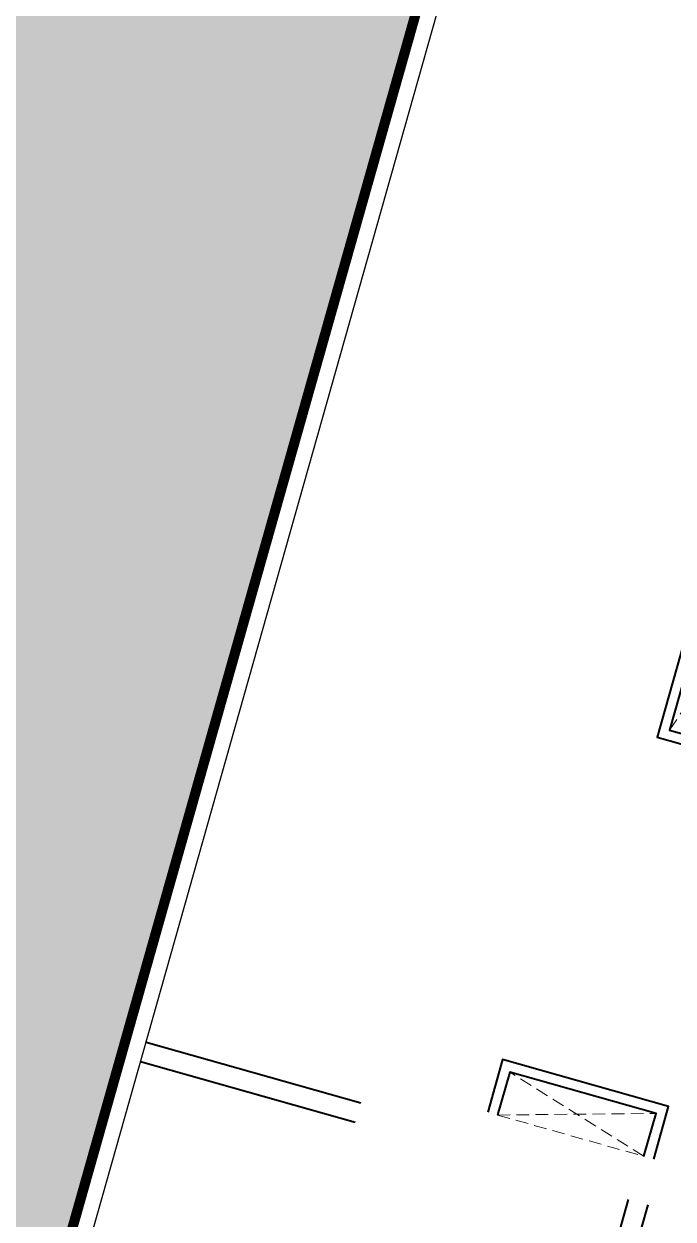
# Model space of a CAD drawing. Header units: millimetres. Extents: x -1307397 to 11565522512, y -626897 to 1138105.
# Drawn here: x 179261 to 185661, y 153094 to 164880 of the extents above; entities that cross this region are included whole.
import ezdxf

# ---------------------------------------------------------------- set-up
doc = ezdxf.new("R2010")
doc.units = ezdxf.units.MM
doc.header["$MEASUREMENT"] = 0
doc.linetypes.add('HIDDEN', pattern=[0.375, 0.25, -0.125])
doc.linetypes.add('Xref_NT1+NT2_MBDV Cot vach_220729$0$CENTERX2', pattern=[4, 2.5, -0.5, 0.5, -0.5])
for name, color, linetype in [('ccu12-Thay', 7, 'Continuous'), ('KT-Net manh', 139, 'Continuous'), ('KT-Tuong', 1, 'Continuous')]:
    doc.layers.add(name, color=color, linetype=linetype)
doc.layers.add('KT-Net cat', color=1, linetype='Continuous', lineweight=40)
doc.layers.add('SPE-MEP-HVAC', color=140, linetype='Continuous', lineweight=0)

# ---------------------------------------------------------------- blocks, each defined once
blk = doc.blocks.new('*U267')
at = {"linetype": 'HIDDEN', "ltscale": 500}
for p, q in [((202, 1550), (0, 0)), ((-403, 177), (605, 1373))]:
    blk.add_line(p, q, dxfattribs=at)
blk.add_lwpolyline([(-403, 177), (202, 1550), (605, 1373), (0, 0)], close=True, dxfattribs=at)
blk = doc.blocks.new('*U268')
at = {"linetype": 'HIDDEN', "ltscale": 500}
for p, q in [((-2281, 2065), (0, 0)), ((-2672, 1177), (391, 888))]:
    blk.add_line(p, q, dxfattribs=at)
blk.add_lwpolyline([(-2672, 1177), (-2281, 2065), (391, 888), (0, 0)], close=True, dxfattribs=at)
blk = doc.blocks.new('A$C99b0a125')
at = {"layer": 'KT-Net cat', "elevation": 0}
for points in [[(6803, 61217), (5869, 61481), (5021, 58478), (5954, 58214)], [(6775, 61121), (5938, 61357), (5144, 58547), (5981, 58311)], [(4988, 54315), (5134, 54835), (3498, 55297), (3352, 54778)], [(4891, 54343), (5011, 54766), (3568, 55174), (3448, 54751)]]:
    blk.add_lwpolyline(points, dxfattribs=at)
at = {"layer": 'SPE-MEP-HVAC', "linetype": 'HIDDEN', "ltscale": 1000, "xscale": -1, "rotation": 230.4488267378189}
for name, p in [('*U268', (5938, 61357)), ('*U267', (3568, 55174))]:
    blk.add_blockref(name, p, dxfattribs=at)

msp = doc.modelspace()

# ---------------------------------------------------------------- hatches: boundary and pattern name
at = {"layer": 'KT-Net manh'}
h = msp.add_hatch(dxfattribs=at)
h.set_pattern_fill('AR-PARQ1', color=256, scale=100)
h.set_pattern_definition([(90, (222978, 18737), (-1200, 1200), [1200, -1200]), (90, (223178, 18737), (-1200, 1200), [1200, -1200]), (90, (223378, 18737), (-1200, 1200), [1200, -1200]), (90, (223578, 18737), (-1200, 1200), [1200, -1200]), (90, (223778, 18737), (-1200, 1200), [1200, -1200]), (90, (223978, 18737), (-1200, 1200), [1200, -1200]), (90, (224178, 18737), (-1200, 1200), [1200, -1200]), (0, (222978, 19937), (1200, -1200), [1200, -1200]), (0, (222978, 20137), (1200, -1200), [1200, -1200]), (0, (222978, 20337), (1200, -1200), [1200, -1200]), (0, (222978, 20537), (1200, -1200), [1200, -1200]), (0, (222978, 20737), (1200, -1200), [1200, -1200]), (0, (222978, 20937), (1200, -1200), [1200, -1200]), (0, (222978, 21137), (1200, -1200), [1200, -1200])])
edge = h.paths.add_edge_path()
edge.add_line((191573.2, 168424.2), (184648.7, 170378.2))
edge.add_line((184648.7, 170378.2), (181355.5, 158723.9))
edge.add_line((181355.5, 158723.9), (180757, 156605.9))
edge.add_line((180757, 156605.9), (177864.8, 146370.8))
edge.add_line((177864.8, 146370.8), (177864.8, 146370.8))
edge.add_line((177864.8, 146370.8), (171982.3, 125552.7))
edge.add_line((171982.3, 125552.7), (175494.7, 124560.2))
edge.add_line((175494.7, 124560.2), (175168.4, 123405.4))
edge.add_line((175168.4, 123405.4), (166557.5, 125838.6))
edge.add_line((166557.5, 125838.6), (167080.2, 127688.4))
edge.add_line((167080.2, 127688.4), (166858.9, 128305.5))
edge.add_line((166858.9, 128305.5), (172092.6, 146973))
edge.add_line((172092.6, 146973), (172107, 146969))
edge.add_line((172107, 146969), (180119.4, 175284.7))
edge.add_line((180119.4, 175284.7), (180094.6, 175291.6))
edge.add_line((180094.6, 175291.6), (180169.5, 175480.5))
edge.add_arc((185288.3, 172961.4), 5705.1, 23.03514, 153.79635, ccw=False)
edge.add_line((190538.5, 175193.8), (191909.3, 169585.5))
edge.add_line((191909.3, 169585.5), (192235.9, 168236.9))
edge.add_line((192235.9, 168236.9), (191573.2, 168424.2))
h.paths.add_polyline_path([(179453.8, 167439.4), (182340, 166623.7), (182217.6, 166190.8), (179331.4, 167006.4)], flags=16)
h.paths.add_polyline_path([(176299.5, 156276.5), (179185.7, 155460.8), (179063.3, 155027.9), (176177.1, 155843.5)], flags=16)
h.paths.add_polyline_path([(173933.7, 147904.3), (176819.9, 147088.7), (176697.6, 146655.7), (173811.4, 147471.3)], flags=16)
h.paths.add_polyline_path([(171568, 139532.2), (174454.2, 138716.5), (174331.9, 138283.6), (171445.6, 139099.1)], flags=16)
h.paths.add_polyline_path([(169202.2, 131160), (172088.5, 130344.3), (171966.1, 129911.4), (169079.9, 130726.9)], flags=16)

# ---------------------------------------------------------------- linework, layer by layer
at = {"layer": 'KT-Net cat'}
for p, q in [((180273.2, 154893.8), (180273.2, 154893.8)), ((180465.7, 154839.5), (182582.8, 154241.2)), ((180411.3, 154647), (182528.4, 154048.8)), ((184341.9, 150169.5), (185222.9, 153287.4)), ((184534.3, 150115.1), (185415.4, 153233))]:
    msp.add_line(p, q, dxfattribs=at)
at = {"layer": 'KT-Net manh', "color": 3, "linetype": 'Xref_NT1+NT2_MBDV Cot vach_220729$0$CENTERX2', "ltscale": 2, "const_width": 100, "elevation": 0}
msp.add_lwpolyline([(191573.2, 168424.2), (184648.7, 170378.2), (181355.5, 158723.9), (180757, 156605.9), (177864.8, 146370.8), (177864.8, 146370.8), (171982.3, 125552.7), (175494.7, 124560.2), (175168.4, 123405.4), (166557.5, 125838.6), (167080.2, 127688.4), (166858.9, 128305.5), (172092.6, 146973), (172107, 146969), (180119.4, 175284.7), (180094.6, 175291.6), (180169.5, 175480.5, -0.6417496), (190538.5, 175193.8), (191909.3, 169585.5), (192235.9, 168236.9), (191573.2, 168424.2)], format="xyb", dxfattribs=at)
at = {"layer": 'KT-Tuong'}
for p, q in [((171982.3, 125552.7), (184637.6, 170339.1)), ((172229.1, 125690.8, 0), (184775.7, 170092.2, 0))]:
    msp.add_line(p, q, dxfattribs=at)

# ---------------------------------------------------------------- block references
at = {"layer": 'ccu12-Thay'}
msp.add_blockref('A$C99b0a125', (180482.8, 99369.6), dxfattribs=at)

doc.saveas('drawing.dxf')
